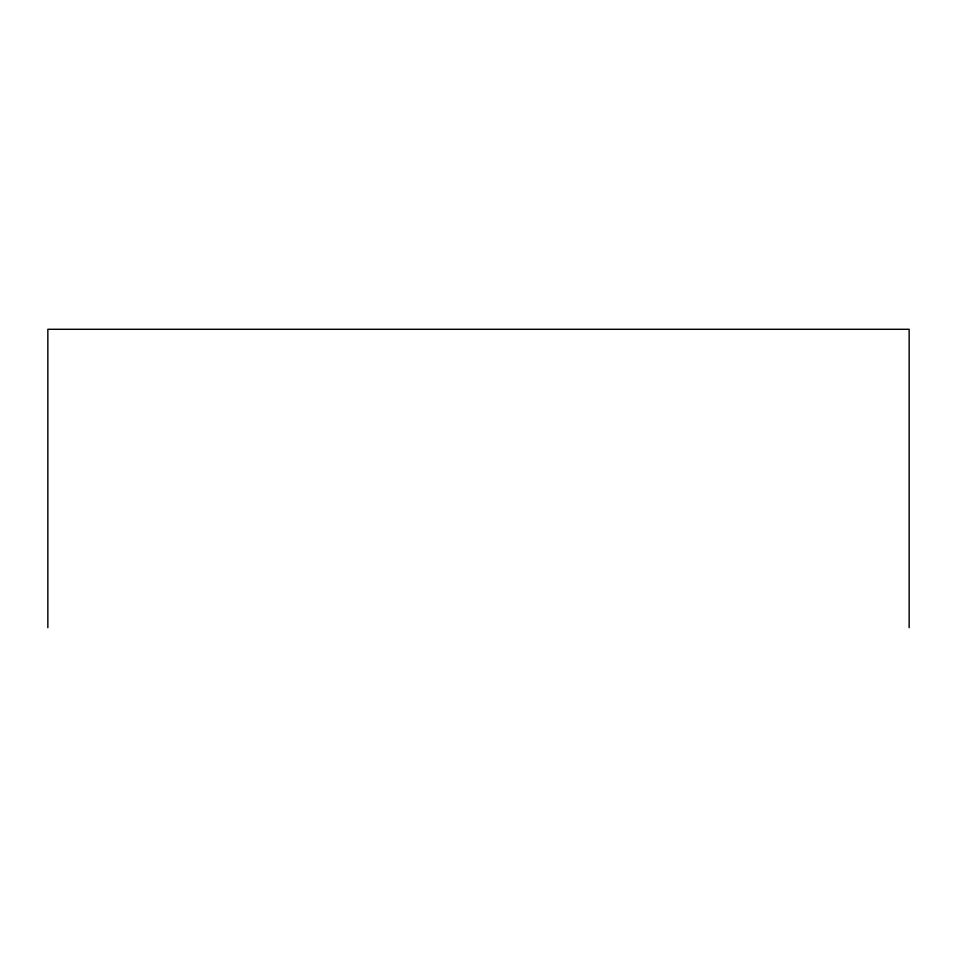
<?xml version="1.0" encoding="UTF-8"?>
<svg xmlns="http://www.w3.org/2000/svg" width="957" height="957" viewBox="0 0 957 957"><rect width="100%" height="100%" fill="white"/><g stroke="black" fill="none" stroke-linecap="round" stroke-linejoin="round"><path stroke-width="1.44" d="M909.15 627.708L909.15 329.292L47.85 329.292L47.85 627.708"/></g></svg>
